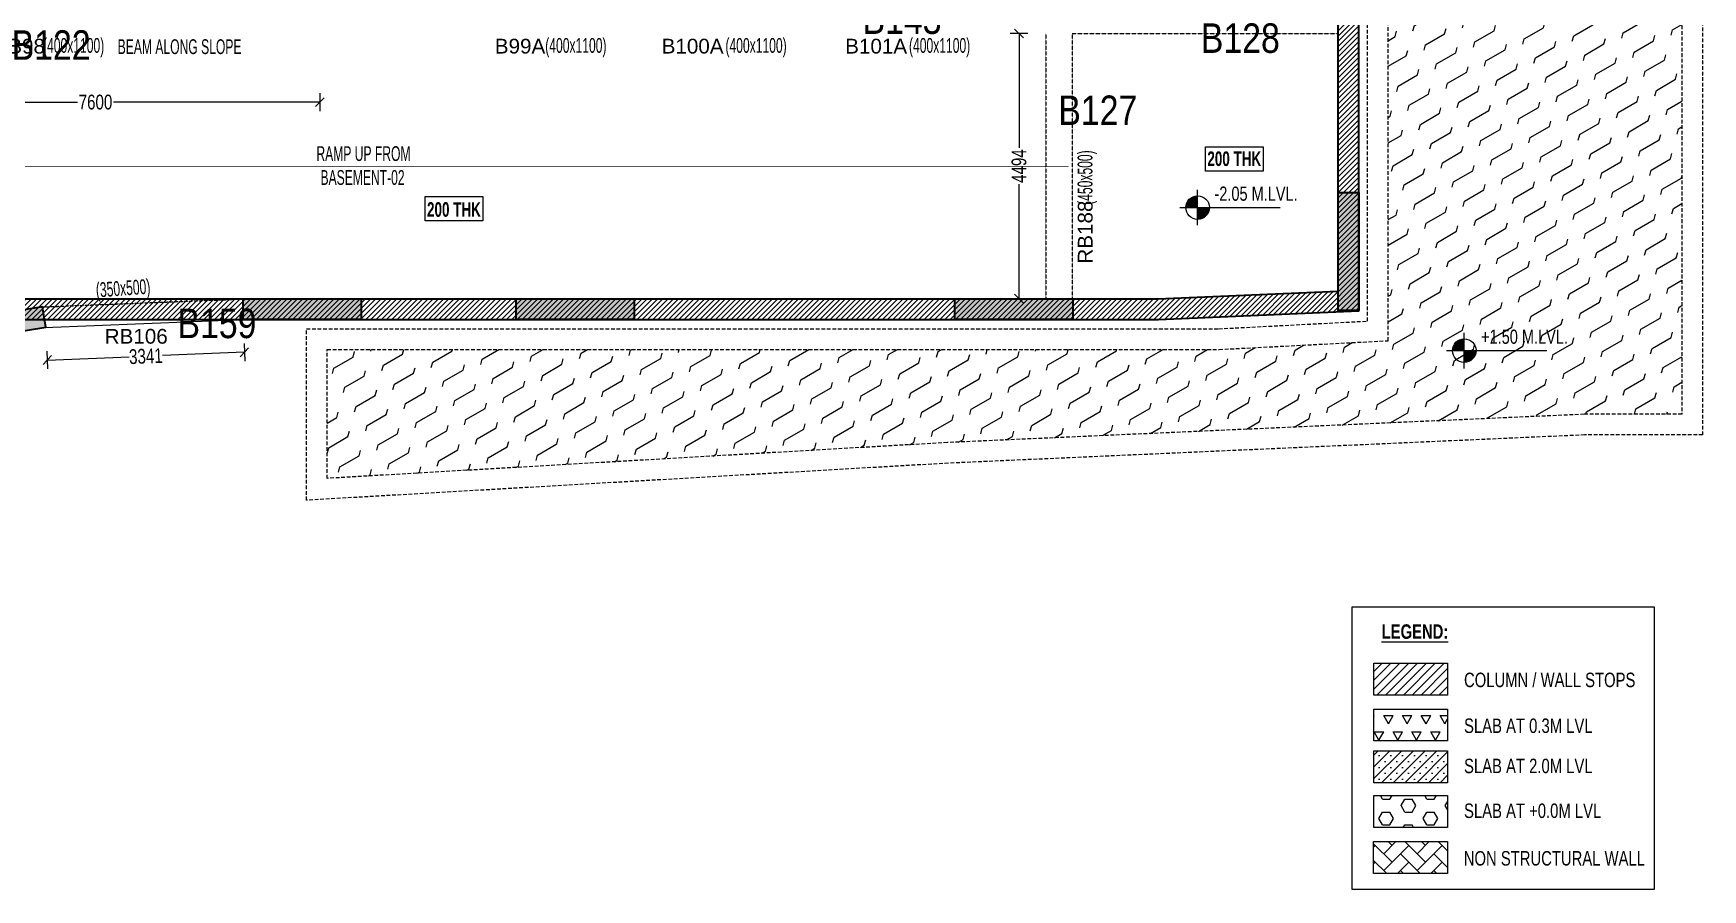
# Model space of a CAD drawing. Header units: millimetres. Extents: x 1 to 75736, y 43 to 63537.
# Drawn here: x 47464 to 75736, y 43 to 14549 of the extents above; entities that cross this region are included whole.
import ezdxf
from ezdxf.enums import TextEntityAlignment as Align

# ---------------------------------------------------------------- set-up
doc = ezdxf.new("R2010")
doc.units = ezdxf.units.MM
doc.linetypes.add('HIDDEN', pattern=[0.375, 0.25, -0.125])
doc.linetypes.add('HIDDEN2', pattern=[0.1875, 0.125, -0.0625])
for name, color, linetype, lineweight in [('A-FLOR-IDEN', 11, 'Continuous', 9), ('A-HIDD-BELW', 8, 'HIDDEN2', 20), ('G-____-____-DIMS', 7, 'Continuous', 9), ('G-ANNO-TEXT', 231, 'Continuous', 9), ('S-BEAM', 7, 'Continuous', 18), ('S-BEAM-IDEN', 2, 'Continuous', 9), ('S-COL HATCH', 9, 'Continuous', 0), ('S-COLS', 5, 'Continuous', 35)]:
    doc.layers.add(name, color=color, linetype=linetype, lineweight=lineweight)
for name, color, linetype in [('Abhinav working', 6, 'Continuous'), ('Beam Nos', 7, 'Continuous'), ('changes', 7, 'Continuous'), ('HATCH', 8, 'Continuous'), ('SUNK SLAB', 8, 'Continuous')]:
    doc.layers.add(name, color=color, linetype=linetype)
doc.styles.add('Dim.s & Anno.(Misc.)', font='ARIALN.TTF')
doc.styles.add('SC-BBS1', font='SansSerif')
doc.styles.add('SOBHA', font='swisscl.ttf')
doc.styles.add('Swis721 LtCn BT', font='swisscl.ttf', dxfattribs={"width": 0.9, "height": 233.355162})
doc.styles.add('Swis721 LtCn BT_1', font='swisscl.ttf', dxfattribs={"height": 240})
doc.styles.add('Swis721 LtCn BT_2', font='swisscl.ttf', dxfattribs={"height": 244.992296})
doc.styles.add('Swis721 LtCn BT_B', font='', dxfattribs={"width": 0.9, "height": 246.918336})
doc.styles.get('Swis721 LtCn BT_B').set_extended_font_data('Swis721 LtCn BT', bold=True)
doc.dimstyles.new('S-100', dxfattribs={"dimscale": 100, "dimtxt": 2.5, "dimasz": 1.5, "dimexe": 1.5, "dimexo": 1.5, "dimgap": 0.1, "dimtad": 0, "dimdec": 0, "dimrnd": 0.0005, "dimzin": 0, "dimdsep": 46, "dimtxsty": 'SOBHA', "dimblk": 'OBLIQUE', "dimcen": 0.09, "dimclrd": 8, "dimclre": 8, "dimclrt": 6, "dimadec": 0, "dimazin": 0, "dimtfac": 1, "dimtdec": 0, "dimtofl": 0, "dimtmove": 0, "dimatfit": 3, "dimfxl": 1.5, "dimfxlon": 1, "dimtolj": 1, "dimtzin": 0, "dimlwd": -1, "dimlwe": -1, "dimarcsym": 0})

# ---------------------------------------------------------------- blocks, each defined once
blk = doc.blocks.new('Spot Elevations - M_Spot Elevation - Target Filled-23738-FIRST FLOOR  FRAMING PLAN _NTA_')
at = {"layer": 'G-____-____-DIMS'}
h = blk.add_hatch(color=256, dxfattribs=at)
edge = h.paths.add_edge_path(flags=0)
edge.add_line((0, 0), (-2, 0))
edge.add_arc((0, 0), 2, 90, 180, ccw=False)
edge.add_line((0, 2), (0, 0))
h = blk.add_hatch(color=256, dxfattribs=at)
edge = h.paths.add_edge_path(flags=0)
edge.add_line((0, 0), (2, 0))
edge.add_arc((0, 0), 2, 270, 360, ccw=False)
edge.add_line((0, -2), (0, 0))
for p, q in [((0, -3), (0, 3)), ((-3, 0), (14, 0))]:
    blk.add_line(p, q, dxfattribs=at)
blk.add_circle((0, 0), 2, dxfattribs=at)
blk = doc.blocks.new('A$C89844c14')
at = {"layer": 'S-COL HATCH', "transparency": 33554687}
h = blk.add_hatch(dxfattribs=at)
h.set_pattern_fill('ANSI31', color=256, scale=500)
h.set_pattern_definition([(45, (-31243118.95, 21573255.045), (-44.19417382, 44.19417382), [])])
edge = h.paths.add_edge_path()
edge.add_line((-12641, -10574), (46763, -10574))
edge.add_line((46763, -10574), (50159, -10424))
edge.add_line((50159, -10424), (50159, 18363))
edge.add_arc((65987, 101152), 84288, 235.33184, 259.17631, ccw=False)
edge.add_arc((-8443, 269), 41200, 49.9962, 101.0852)
edge.add_line((-16364, 40700), (-15224, 21151))
edge.add_line((-15224, 21151), (-12641, 21151))
edge.add_line((-12641, 21151), (-12641, -10574))
edge = h.paths.add_edge_path(flags=16)
edge.add_line((-12291, -10224), (46756, -10224))
edge.add_line((46756, -10224), (49809, -10089))
edge.add_line((49809, -10089), (49809, 18075))
edge.add_arc((65987, 101152), 84638, 235.32076, 258.98032, ccw=False)
edge.add_arc((-8443, 269), 40850, 49.9733, 100.6568)
edge.add_line((-15997, 40415), (-14893, 21501))
edge.add_line((-14893, 21501), (-12291, 21501))
edge.add_line((-12291, 21501), (-12291, -10224))
h = blk.add_hatch(color=256, dxfattribs=at)
h.dxf.hatch_style = 1
h.paths.add_polyline_path([(49809, -10420), (50159, -10420), (50159, -8420), (49809, -8420)])
h = blk.add_hatch(color=256, dxfattribs=at)
h.dxf.hatch_style = 1
h.paths.add_polyline_path([(25890, -10677), (25945, -11023), (27920, -10704), (27864, -10359)])
h = blk.add_hatch(color=256, dxfattribs=at)
h.dxf.hatch_style = 1
h.paths.add_polyline_path([(31259, -10223), (31259, -10573), (33259, -10573), (33259, -10223)])
h = blk.add_hatch(color=256, dxfattribs=at)
h.dxf.hatch_style = 1
h.paths.add_polyline_path([(35884, -10223), (35884, -10573), (37884, -10573), (37884, -10223)])
h = blk.add_hatch(color=256, dxfattribs=at)
h.dxf.hatch_style = 1
h.paths.add_polyline_path([(43315, -10224), (43315, -10574), (45315, -10574), (45315, -10224)])
at = {"layer": 'S-COLS', "elevation": 0}
for points in [[(-12641, -10574), (46763, -10574), (50159, -10424), (50159, 18363, -0.104418), (18042, 31828, 0.226686), (-16364, 40700), (-15224, 21151), (-12641, 21151)], [(-12291, -10224), (46756, -10224), (49809, -10089), (49809, 18075, -0.103603), (17829, 31550, 0.224825), (-15997, 40415), (-14893, 21501), (-12291, 21501)]]:
    blk.add_lwpolyline(points, format="xyb", close=True, dxfattribs=at)
for points in [[(49809, -8420), (50159, -8420), (50159, -10420), (49809, -10420)], [(31259, -10223), (33259, -10223), (33259, -10573), (31259, -10573)], [(35884, -10223), (37884, -10223), (37884, -10573), (35884, -10573)], [(43315, -10224), (45315, -10224), (45315, -10574), (43315, -10574)]]:
    blk.add_lwpolyline(points, close=True, dxfattribs=at)
blk.add_lwpolyline([(25890, -10677), (25945, -11023), (27920, -10704), (27864, -10359), (25890, -10677)], dxfattribs=at)
blk = doc.blocks.new('_OBLIQUE')
at = {"color": 0, "linetype": 'ByBlock'}
blk.add_line((-0.5, -0.5), (0.5, 0.5), dxfattribs=at)
blk = doc.blocks.new('*D333')
at = {"layer": 'changes', "color": 8, "transparency": 16777216}
for p, q in [((44716, 13534), (44716, 13234)), ((44716, 13384), (48210, 13384)), ((52316, 13384), (48822, 13384)), ((52316, 13534), (52316, 13234))]:
    blk.add_line(p, q, dxfattribs=at)
at = {"layer": 'Defpoints', "color": 0, "transparency": 16777216}
for p in [(44716, 14548), (52316, 14548), (52316, 13384)]:
    blk.add_point(p, dxfattribs=at)
at = {"layer": 'changes', "color": 8, "transparency": 16777216, "xscale": 150, "yscale": 150, "zscale": 150, "rotation": 180}
blk.add_blockref('_OBLIQUE', (44716, 13384), dxfattribs=at)
at = {"layer": 'changes', "color": 8, "transparency": 16777216, "xscale": 150, "yscale": 150, "zscale": 150}
blk.add_blockref('_OBLIQUE', (52316, 13384), dxfattribs=at)
at = {"layer": 'changes', "color": 6, "transparency": 16777216, "insert": (48516, 13384), "char_height": 250, "attachment_point": 5, "style": 'SOBHA'}
blk.add_mtext('\\A1;7600', dxfattribs=at)
blk = doc.blocks.new('*D338')
at = {"layer": 'changes', "color": 8, "transparency": 16777216}
for p, q in [((64308, 14548), (64008, 14548)), ((64158, 14548), (64158, 12611)), ((64158, 10054), (64158, 11992)), ((64308, 10054), (64008, 10054))]:
    blk.add_line(p, q, dxfattribs=at)
at = {"layer": 'Defpoints', "color": 0, "transparency": 16777216}
for p in [(64612, 14548), (64158, 10054), (64612, 10054)]:
    blk.add_point(p, dxfattribs=at)
at = {"layer": 'changes', "color": 8, "transparency": 16777216, "xscale": 150, "yscale": 150, "zscale": 150}
for p, rotation in [((64158, 14548), 90), ((64158, 10054), 270)]:
    blk.add_blockref('_OBLIQUE', p, dxfattribs=dict(at, rotation=rotation))
at = {"layer": 'changes', "color": 6, "transparency": 16777216, "insert": (64158, 12301), "char_height": 250, "attachment_point": 5, "rotation": 90, "style": 'SOBHA'}
blk.add_mtext('\\A1;4494', dxfattribs=at)
blk = doc.blocks.new('*D357')
at = {"layer": 'changes', "color": 8, "transparency": 16777216}
for p, q in [((47694, 9165), (47706, 8865)), ((47700, 9015), (49085, 9069)), ((51038, 9146), (49653, 9092)), ((51032, 9296), (51044, 8996))]:
    blk.add_line(p, q, dxfattribs=at)
at = {"layer": 'Defpoints', "color": 0, "transparency": 16777216}
for p in [(51017, 9701), (47678, 9569), (51038, 9146)]:
    blk.add_point(p, dxfattribs=at)
at = {"layer": 'changes', "color": 8, "transparency": 16777216, "xscale": 150, "yscale": 150, "zscale": 150}
for p, rotation in [((47700, 9015), 182.256811245983), ((51038, 9146), 2.256811245983053)]:
    blk.add_blockref('_OBLIQUE', p, dxfattribs=dict(at, rotation=rotation))
at = {"layer": 'changes', "color": 6, "transparency": 16777216, "insert": (49369, 9080), "char_height": 250, "attachment_point": 5, "rotation": 2.2568, "style": 'SOBHA'}
blk.add_mtext('\\A1;3341', dxfattribs=at)

msp = doc.modelspace()

# ---------------------------------------------------------------- hatches: boundary and pattern name
at = {"layer": 'A-HIDD-BELW', "transparency": 33554687}
h = msp.add_hatch(dxfattribs=at)
h.set_pattern_fill('FLEX', color=256, scale=1500, angle=30)
h.set_pattern_definition([(30, (-31343257.7, 21287519.98), (-187.5, 324.7595264), [375, -375]), (75, (-31342932.93, 21287707.48), (-187.5, 324.7595264), [93.75, -342.830086, 93.75, -530.330086])])
h.paths.add_polyline_path([(73729.1, 8095.9), (75386.4, 8095.9), (75386.4, 26961.6), (70412, 26058.8), (70412, 9342.1), (67549.7, 9194.4), (52441.2, 9192.1), (52441.2, 7010.1), (62943.2, 7617)])
at = {"layer": 'HATCH'}
h = msp.add_hatch(dxfattribs=at)
h.set_pattern_fill('SACNCR', color=256, scale=1500)
h.set_pattern_definition([(45, (-31316101.5, 21496590.91), (-99.4368911, 99.4368911), []), (45, (-31316002.06, 21496590.91), (-99.4368911, 99.4368911), [0, -140.625])])
h.paths.add_polyline_path([(70167.6, 2395.4), (70167.6, 1854.2), (71417.2, 1854.2), (71417.2, 2395.4)])
h = msp.add_hatch(dxfattribs=at)
h.set_pattern_fill('HEX', color=9, scale=1000)
h.set_pattern_definition([(0, (-31782559.2, 21493509.48), (0, 216.506351), [125, -250]), (120, (-31782559.2, 21493509.48), (-187.5, -108.2531755), [125, -250]), (60, (-31782434.2, 21493509.48), (-187.5, 108.2531755), [125, -250])])
h.paths.add_polyline_path([(70167.6, 1636.2), (70167.6, 1094.9), (71417.2, 1094.9), (71417.2, 1636.2)])
at = {"layer": 'SUNK SLAB'}
h = msp.add_hatch(dxfattribs=at)
h.set_pattern_fill('ANSI31', color=8, scale=850, style=0)
h.set_pattern_definition([(45, (-31288433, 20968892.41), (-75.1300955, 75.1300955), [])])
h.paths.add_polyline_path([(71417.2, 3878.9), (71417.2, 3337.7), (70167.6, 3337.7), (70167.6, 3878.9)], flags=0)
h = msp.add_hatch(dxfattribs=at)
h.set_pattern_fill('TRIANG', color=8, scale=850, style=0)
h.set_pattern_definition([(60, (-31316101.5, 21496590.9), (-159.3749997, 276.0455973), [159.375, -159.375]), (120, (-31316101.5, 21496590.9), (-318.7499997, 2e-07), [159.375, -159.375]), (0, (-31316181.18, 21496728.93), (159.375, 276.045597), [159.375, -159.375])])
h.paths.add_polyline_path([(71417.2, 3102.4), (71417.2, 2561.2), (70167.6, 2561.2), (70167.6, 3102.4)], flags=0)
h = msp.add_hatch(dxfattribs=at)
h.set_pattern_fill('AR-HBONE', color=8, scale=50, style=0)
h.set_pattern_definition([(45, (-31288437.4, 20964384.89), (0, 282.8427125), [600, -200]), (135, (-31288295.97, 20964526.3), (2e-14, 282.8427125), [600, -200])])
h.paths.add_polyline_path([(71412.8, 856.3), (71412.8, 315.1), (70163.2, 315.1), (70163.2, 856.3)], flags=0)

# ---------------------------------------------------------------- linework, layer by layer
at = {"layer": 'A-FLOR-IDEN', "color": 8, "elevation": 0, "flags": 128}
for points in [[(68292.8, 12627.7), (68292.8, 12215.9), (67315.3, 12215.9), (67315.3, 12627.7)], [(55075.9, 11785.6), (55075.9, 11373.8), (54098.4, 11373.8), (54098.4, 11785.6)]]:
    msp.add_lwpolyline(points, close=True, dxfattribs=at)
at = {"layer": 'A-HIDD-BELW', "color": 4, "ltscale": 500, "elevation": 0}
for points in [[(75736.4, 27025.1), (75736.4, 7745.9), (73736.8, 7745.9), (62961.1, 7267.4), (52091.2, 6639.3), (52091.2, 9542), (67540.6, 9544.3), (70062, 9674.5), (70062, 25995.3)], [(75386.4, 26961.6), (75386.4, 8095.9), (73729.1, 8095.9), (62943.2, 7617), (52441.2, 7010.1), (52441.2, 9192.1), (67549.7, 9194.4), (70412, 9342.1), (70412, 26058.8)]]:
    msp.add_lwpolyline(points, dxfattribs=at)
at = {"layer": 'G-ANNO-TEXT', "color": 7}
for points in [[(69799, 4834.8), (74917.7, 4834.8), (74917.7, 42.6), (69799, 42.6)], [(71417.2, 3878.9), (71417.2, 3337.7), (70167.6, 3337.7), (70167.6, 3878.9)], [(71417.2, 3102.4), (71417.2, 2561.2), (70167.6, 2561.2), (70167.6, 3102.4)], [(71417.2, 2395.4), (71417.2, 1854.2), (70167.6, 1854.2), (70167.6, 2395.4)], [(71417.2, 1636.2), (71417.2, 1094.9), (70167.6, 1094.9), (70167.6, 1636.2)], [(71412.8, 856.3), (71412.8, 315.1), (70163.2, 315.1), (70163.2, 856.3)]]:
    msp.add_lwpolyline(points, close=True, dxfattribs=at)
at = {"layer": 'S-BEAM', "linetype": 'HIDDEN'}
for p, q in [((64610, 14548.1), (64610, 10053.8)), ((65060, 14548.1), (69574.3, 14548.1)), ((65060, 14548.1), (65060, 10067.1)), ((47637, 9915.3, 0), (51003.4, 10049.1, 0))]:
    msp.add_line(p, q, dxfattribs=at)
at = {"layer": 'S-BEAM'}
msp.add_line((47650.9, 9565.6, 0), (51017.3, 9699.4, 0), dxfattribs=at)
at = {"layer": 'S-BEAM', "const_width": 12.5, "elevation": 0}
msp.add_lwpolyline([(41785.3, 12298.1), (65000, 12298.1)], dxfattribs=at)

# ---------------------------------------------------------------- block references
at = {"layer": 'G-____-____-DIMS', "xscale": 99.99999999999991, "yscale": 99.99999999999991, "zscale": 99.99999999999991}
for p in [(67183.3, 11598.2, 0), (71699.2, 9174.1)]:
    msp.add_blockref('Spot Elevations - M_Spot Elevation - Target Filled-23738-FIRST FLOOR  FRAMING PLAN _NTA_', p, dxfattribs=at)
at = {"layer": 'S-COL HATCH', "color": 4}
msp.add_blockref('A$C89844c14', (19755.6, 20273.3), dxfattribs=at)

# ---------------------------------------------------------------- texts
at = {"layer": 'A-FLOR-IDEN', "color": 1, "char_height": 246.92, "width": 1155, "attachment_point": 2, "line_spacing_factor": 0.964267, "style": 'Swis721 LtCn BT_B'}
for insert in [(67804, 12549.6), (54587.1, 11689.5)]:
    msp.add_mtext('200 THK', dxfattribs=dict(at, insert=insert))
at = {"layer": 'Abhinav working', "char_height": 500, "attachment_point": 1, "style": 'Dim.s & Anno.(Misc.)'}
for s, insert in [('B143', (61507.4, 15040.4, 0)), ('B128', (67237.6, 14718.9, 0)), ('B122', (47096, 14601.5, 0)), ('B127', (64824, 13496.4, 0)), ('B159', (49904.6, 9886.3, 0))]:
    msp.add_mtext_dynamic_manual_height_columns(s, width=21149.247, gutter_width=5423.5, heights=[0], dxfattribs=dict(at, insert=insert))
at = {"layer": 'Beam Nos', "color": 3, "style": 'SC-BBS1'}
for s, p in [('B98', (47349.4, 14133.1, 0)), ('B99A', (55706.8, 14133.1, 0)), ('B100A', (58629.7, 14133.1, 0)), ('B101A', (61738.2, 14133.1, 0))]:
    msp.add_text(s, height=250, dxfattribs=at).set_placement(p, align=Align.BOTTOM_CENTER)
msp.add_text('RB188', height=250, rotation=90, dxfattribs=at).set_placement((65479.1, 11182.7, 0), align=Align.BOTTOM_CENTER)
at = {"layer": 'Beam Nos', "style": 'SC-BBS1'}
msp.add_text('RB106', height=250, dxfattribs=at).set_placement((49206, 9217.3, 0), align=Align.BOTTOM_CENTER)
at = {"layer": 'G-____-____-DIMS', "char_height": 240, "width": 1683.881, "attachment_point": 1, "line_spacing_factor": 0.970126, "style": 'Swis721 LtCn BT_1'}
for s, insert in [('-2.05 M.LVL.', (67468.7, 11953.8, 0)), ('+1.50 M.LVL.', (71984.6, 9529.7))]:
    msp.add_mtext(s, dxfattribs=dict(at, insert=insert))
at = {"layer": 'G-ANNO-TEXT', "color": 7, "char_height": 244.992, "attachment_point": 1, "line_spacing_factor": 0.971848, "style": 'Swis721 LtCn BT_2'}
for s, insert, width in [('\\fSwis721 LtCn BT|b1|i0|c0|p34|;\\LLEGEND:', (70299.4, 4537.2), 1299), ('COLUMN / WALL STOPS', (71695.3, 3718.2), 3845.238), ('SLAB AT 0.3M LVL', (71695.3, 2941.7), 3845.238), ('SLAB AT 2.0M LVL', (71695.3, 2260.7), 3845.238), ('SLAB AT +0.0M LVL', (71695.3, 1501.5), 3845.238), ('NON STRUCTURAL WALL', (71690.9, 695.6), 3845.238)]:
    msp.add_mtext(s, dxfattribs=dict(at, insert=insert, width=width))
at = {"layer": 'S-BEAM-IDEN', "style": 'Swis721 LtCn BT', "width": 0.8}
for s, rotation, p in [('(400x1100)', 360, (47627.2, 14219.9, 0)), ('BEAM ALONG SLOPE', 360, (48892.2, 14199, 0)), ('(400x1100)', 360, (56133.8, 14219.9, 0)), ('(400x1100)', 360, (59186, 14219.9, 0)), ('(400x1100)', 360, (62294.5, 14219.9, 0)), ('RAMP UP FROM', 360, (52257.9, 12387.5)), ('(450x500)', 90, (65401, 11644.6)), ('BASEMENT-02', 360, (52327.3, 11982.6)), ('(350x500)', 4.13755, (48531.8, 10074.6, 0))]:
    msp.add_text(s, height=250, rotation=rotation, dxfattribs=at).set_placement(p)

# ---------------------------------------------------------------- dimensions: what is measured, and where the dimension line sits
at = {"layer": 'changes'}
dim = msp.add_linear_dim(base=(52316.2, 13384.3, 0), p1=(44716.2, 14548.3, 0), p2=(52316.2, 14548.3, 0), dimstyle='S-100', dxfattribs=at)
dim.commit()
dim.dimension.update_dxf_attribs({"geometry": '*D333', "text_midpoint": (48516.2, 13384.3, 0)})
dim = msp.add_linear_dim(base=(64158.3, 10054, 0), p1=(64612.3, 14548.3), p2=(64612.3, 10054), angle=90, dimstyle='S-100', dxfattribs=at)
dim.commit()
dim.dimension.update_dxf_attribs({"geometry": '*D338', "text_midpoint": (64158.3, 12301.2, 0)})
dim = msp.add_aligned_dim(p1=(47678, 9569.1, 0), p2=(51016.5, 9700.7, 0), distance=-554.9, dimstyle='S-100', dxfattribs=at)
dim.commit()
dim.dimension.update_dxf_attribs({"geometry": '*D357', "text_midpoint": (49369.1, 9080.4, 0)})

doc.saveas('drawing.dxf')
